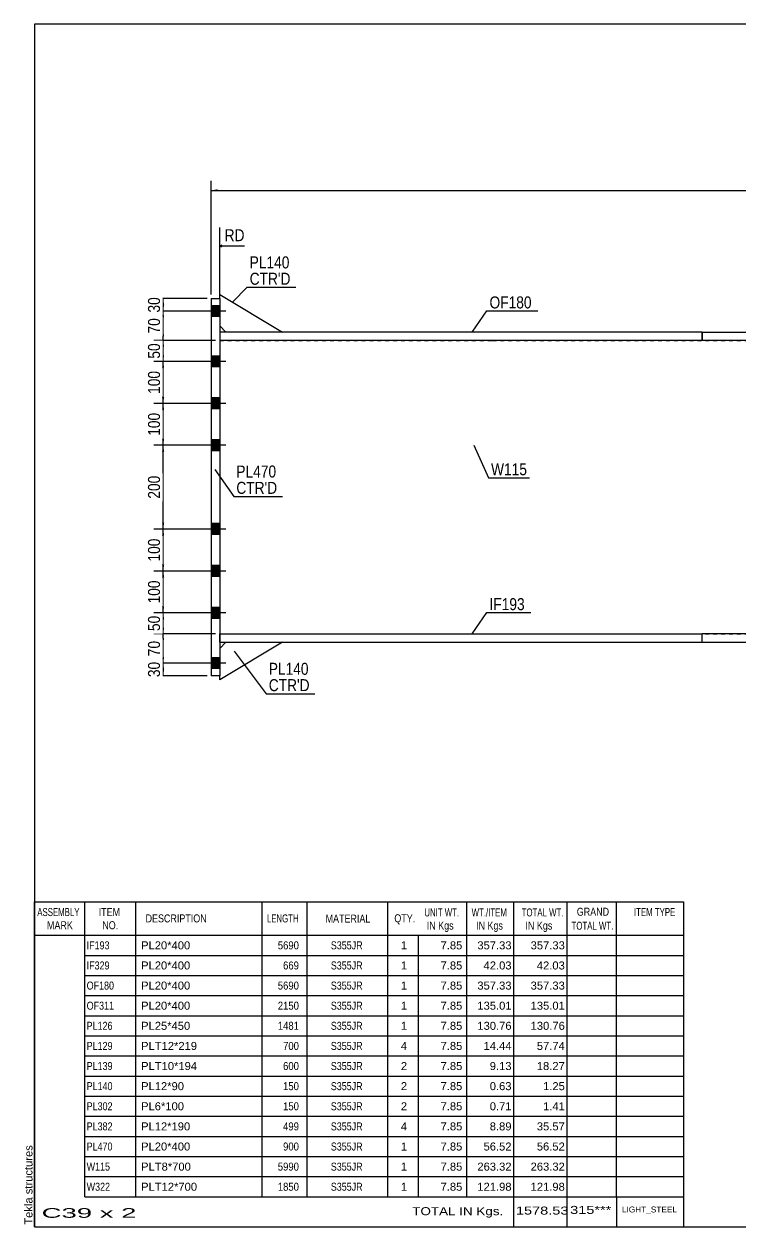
# Model space of a CAD drawing. Header units: millimetres. Extents: x -346 to 66, y -142 to 146.
# Drawn here: x -346.2 to -175.1, y -141.5 to 145.5 of the extents above; entities that cross this region are included whole.
import ezdxf

# ---------------------------------------------------------------- set-up
doc = ezdxf.new("R2010")
doc.units = ezdxf.units.MM
doc.linetypes.add('DXK_LINE_DOT1', pattern=[1.8814, 0.9407, -0.9407])
doc.styles.add('Arial', font='ARIAL.TTF', dxfattribs={"height": 0.2})
doc.styles.add('Arial Narrow', font='ARIALN.TTF', dxfattribs={"height": 0.2})

# ---------------------------------------------------------------- blocks, each defined once
blk = doc.blocks.new('Unknown-622253634-1209')
at = {"color": 5, "linetype": 'Continuous'}
for p, q in [((66.33, 145.51), (-343.67, 145.51)), ((-343.67, 145.51), (-343.67, -141.49)), ((66.33, -141.49), (66.33, 145.51)), ((-343.67, -141.49), (66.33, -141.49))]:
    blk.add_line(p, q, dxfattribs=at)
at = {"color": 174, "linetype": 'Continuous', "style": 'Arial'}
blk.add_text('Tekla structures', height=1.9102, rotation=90, dxfattribs=at).set_placement((-344.17, -140.99))
blk = doc.blocks.new('Part-622253634-1368 - 1230')
at = {"color": 2, "linetype": 'Continuous'}
for p, q in [((-301.5, 80), (-299.5, 80)), ((-301.5, 80), (-301.5, -10)), ((-299.5, 80), (-299.5, -10)), ((-299.5, -10), (-301.5, -10))]:
    blk.add_line(p, q, dxfattribs=at)
blk = doc.blocks.new('Bolt-622253634-1261 - 1230')
at = {"linetype": 'Continuous'}
for points in [[(-301.5, 78.3), (-301.5, 75.7), (-299.5, 75.7), (-299.5, 78.3)], [(-301.5, 78.3), (-301.5, 75.7), (-299.5, 75.7), (-299.5, 78.3)], [(-301.5, 66.3), (-301.5, 63.7), (-299.5, 63.7), (-299.5, 66.3)], [(-301.5, 66.3), (-301.5, 63.7), (-299.5, 63.7), (-299.5, 66.3)], [(-301.5, 56.3), (-301.5, 53.7), (-299.5, 53.7), (-299.5, 56.3)], [(-301.5, 56.3), (-301.5, 53.7), (-299.5, 53.7), (-299.5, 56.3)], [(-301.5, 46.3), (-301.5, 43.7), (-299.5, 43.7), (-299.5, 46.3)], [(-301.5, 46.3), (-301.5, 43.7), (-299.5, 43.7), (-299.5, 46.3)], [(-301.5, 26.3), (-301.5, 23.7), (-299.5, 23.7), (-299.5, 26.3)], [(-301.5, 26.3), (-301.5, 23.7), (-299.5, 23.7), (-299.5, 26.3)], [(-301.5, 16.3), (-301.5, 13.7), (-299.5, 13.7), (-299.5, 16.3)], [(-301.5, 16.3), (-301.5, 13.7), (-299.5, 13.7), (-299.5, 16.3)], [(-301.5, 6.3), (-301.5, 3.7), (-299.5, 3.7), (-299.5, 6.3)], [(-301.5, 6.3), (-301.5, 3.7), (-299.5, 3.7), (-299.5, 6.3)], [(-301.5, -5.7), (-301.5, -8.3), (-299.5, -8.3), (-299.5, -5.7)], [(-301.5, -5.7), (-301.5, -8.3), (-299.5, -8.3), (-299.5, -5.7)]]:
    blk.add_hatch(color=3, dxfattribs=at).paths.add_polyline_path(points)
at = {"color": 3, "linetype": 'Continuous'}
for p, q in [((-299.5, 78.3), (-301.5, 78.3)), ((-299.5, 78.3), (-301.5, 78.3)), ((-298, 77), (-307, 77)), ((-298, 77), (-307, 77)), ((-299.5, 75.7), (-301.5, 75.7)), ((-299.5, 75.7), (-301.5, 75.7)), ((-299.5, 66.3), (-301.5, 66.3)), ((-299.5, 66.3), (-301.5, 66.3)), ((-298, 65), (-307, 65)), ((-298, 65), (-307, 65)), ((-299.5, 63.7), (-301.5, 63.7)), ((-299.5, 63.7), (-301.5, 63.7)), ((-298, 55), (-307, 55)), ((-298, 55), (-307, 55)), ((-299.5, 56.3), (-301.5, 56.3)), ((-299.5, 56.3), (-301.5, 56.3)), ((-299.5, 53.7), (-301.5, 53.7)), ((-299.5, 53.7), (-301.5, 53.7)), ((-299.5, 46.3), (-301.5, 46.3)), ((-299.5, 46.3), (-301.5, 46.3)), ((-298, 45), (-307, 45)), ((-298, 45), (-307, 45)), ((-299.5, 43.7), (-301.5, 43.7)), ((-299.5, 43.7), (-301.5, 43.7)), ((-299.5, 26.3), (-301.5, 26.3)), ((-299.5, 26.3), (-301.5, 26.3)), ((-298, 25), (-307, 25)), ((-298, 25), (-307, 25)), ((-299.5, 23.7), (-301.5, 23.7)), ((-299.5, 23.7), (-301.5, 23.7)), ((-298, 15), (-307, 15)), ((-298, 15), (-307, 15)), ((-299.5, 16.3), (-301.5, 16.3)), ((-299.5, 16.3), (-301.5, 16.3)), ((-299.5, 13.7), (-301.5, 13.7)), ((-299.5, 13.7), (-301.5, 13.7)), ((-299.5, 6.3), (-301.5, 6.3)), ((-299.5, 6.3), (-301.5, 6.3)), ((-298, 5), (-307, 5)), ((-298, 5), (-307, 5)), ((-299.5, 3.7), (-301.5, 3.7)), ((-299.5, 3.7), (-301.5, 3.7)), ((-299.5, -5.7), (-301.5, -5.7)), ((-299.5, -5.7), (-301.5, -5.7)), ((-298, -7), (-307, -7)), ((-298, -7), (-307, -7)), ((-299.5, -8.3), (-301.5, -8.3)), ((-299.5, -8.3), (-301.5, -8.3))]:
    blk.add_line(p, q, dxfattribs=at)
blk = doc.blocks.new('Part-622253634-1334 - 1230')
at = {"color": 2, "linetype": 'Continuous'}
for p, q in [((-299.5, 80), (-299.5, 81)), ((-299.5, 81), (-284.5, 72)), ((-299.5, 73.5), (-298, 72))]:
    blk.add_line(p, q, dxfattribs=at)
at = {"color": 7, "linetype": 'DXK_LINE_DOT1'}
for p, q in [((-299.5, 80), (-299.5, 73.5)), ((-284.5, 72), (-298, 72))]:
    blk.add_line(p, q, dxfattribs=at)
blk = doc.blocks.new('Part-622253634-1281 - 1230')
at = {"color": 7, "linetype": 'DXK_LINE_DOT1'}
for p, q in [((-299.5, 70), (-299.5, 0)), ((-299.5, 70), (-234.5, 70)), ((-234.4, 70), (-154.4, 70)), ((-154.4, 70), (-154.4, 0)), ((-299.5, 0), (-234.5, 0)), ((-234.4, 0), (-154.4, 0))]:
    blk.add_line(p, q, dxfattribs=at)
blk = doc.blocks.new('Part-622253634-1339 - 1230')
at = {"color": 2, "linetype": 'Continuous'}
for p, q in [((-284.5, -2), (-299.5, -11)), ((-298, -2), (-299.5, -3.5)), ((-299.5, -11), (-299.5, -10))]:
    blk.add_line(p, q, dxfattribs=at)
at = {"color": 7, "linetype": 'DXK_LINE_DOT1'}
for p, q in [((-298, -2), (-284.5, -2)), ((-299.5, -3.5), (-299.5, -10))]:
    blk.add_line(p, q, dxfattribs=at)
blk = doc.blocks.new('Part-622253634-1548 - 1230')
at = {"color": 2, "linetype": 'Continuous'}
for p, q in [((-117.48, 0), (-184.4, 0)), ((-184.4, -2), (-184.4, 0)), ((-184.4, -2), (-117.48, -2))]:
    blk.add_line(p, q, dxfattribs=at)
at = {"color": 7, "linetype": 'DXK_LINE_DOT1'}
blk.add_line((-117.48, -2), (-117.48, 0), dxfattribs=at)
blk = doc.blocks.new('Part-622253634-1570 - 1230')
at = {"color": 2, "linetype": 'Continuous'}
for p, q in [((-299.5, -2), (-299.5, 0)), ((-299.5, 0), (-234.5, 0)), ((-299.5, -2), (-234.5, -2)), ((-234.4, 0), (-184.4, 0)), ((-234.4, -2), (-184.4, -2)), ((-184.4, -2), (-184.4, 0))]:
    blk.add_line(p, q, dxfattribs=at)
blk = doc.blocks.new('Part-622253634-1614 - 1230')
at = {"color": 2, "linetype": 'Continuous'}
for p, q in [((-184.4, 72), (-184.4, 70)), ((-184.4, 72), (30.58, 72)), ((30.58, 72), (30.58, 70)), ((-103.34, 70), (-184.4, 70)), ((19.38, 70), (-102.14, 70)), ((30.58, 70), (20.58, 70))]:
    blk.add_line(p, q, dxfattribs=at)
blk = doc.blocks.new('Part-622253634-1636 - 1230')
at = {"color": 2, "linetype": 'Continuous'}
for p, q in [((-299.5, 72), (-299.5, 70)), ((-234.5, 72), (-299.5, 72)), ((-184.4, 72), (-234.4, 72)), ((-184.4, 70), (-184.4, 72)), ((-234.5, 70), (-299.5, 70)), ((-184.4, 70), (-234.4, 70))]:
    blk.add_line(p, q, dxfattribs=at)
blk = doc.blocks.new('StraightDimension-622253634-5295 - 1230')
at = {"linetype": 'Continuous'}
for points in [[(-313.24, 23.5), (-312.99, 25), (-312.74, 23.5)], [(-312.74, 16.5), (-312.99, 15), (-313.24, 16.5)]]:
    blk.add_hatch(color=7, dxfattribs=at).paths.add_polyline_path(points)
at = {"color": 7, "linetype": 'Continuous'}
for p, q in [((-304.5, 25), (-315.24, 25)), ((-312.99, 15), (-312.99, 25)), ((-304.5, 15), (-315.24, 15))]:
    blk.add_line(p, q, dxfattribs=at)
at = {"color": 0}
blk.add_wipeout([(-313.14, 23.34), (-317.34, 23.34), (-317.34, 16.66), (-313.14, 16.66)], dxfattribs=at)
at = {"color": 3, "style": 'Arial Narrow'}
blk.add_text('100', height=2.863, rotation=90.0002, dxfattribs=at).set_placement((-313.74, 17.26))
blk = doc.blocks.new('StraightDimension-622253634-5293 - 1230')
at = {"linetype": 'Continuous'}
for points in [[(-313.24, 53.5), (-312.99, 55), (-312.74, 53.5)], [(-312.74, 46.5), (-312.99, 45), (-313.24, 46.5)]]:
    blk.add_hatch(color=7, dxfattribs=at).paths.add_polyline_path(points)
at = {"color": 7, "linetype": 'Continuous'}
for p, q in [((-304.5, 55), (-315.24, 55)), ((-312.99, 45), (-312.99, 55)), ((-304.5, 45), (-315.24, 45))]:
    blk.add_line(p, q, dxfattribs=at)
at = {"color": 0}
blk.add_wipeout([(-313.14, 53.34), (-317.34, 53.34), (-317.34, 46.66), (-313.14, 46.66)], dxfattribs=at)
at = {"color": 3, "style": 'Arial Narrow'}
blk.add_text('100', height=2.863, rotation=90.0002, dxfattribs=at).set_placement((-313.74, 47.26))
blk = doc.blocks.new('StraightDimension-622253634-5290 - 1230')
at = {"linetype": 'Continuous'}
for points in [[(-313.24, 75.5), (-312.99, 77), (-312.74, 75.5)], [(-312.74, 71.5), (-312.99, 70), (-313.24, 71.5)]]:
    blk.add_hatch(color=7, dxfattribs=at).paths.add_polyline_path(points)
at = {"color": 7, "linetype": 'Continuous'}
for p, q in [((-304.21, 77), (-315.24, 77)), ((-312.99, 70), (-312.99, 77)), ((-300.5, 70), (-315.24, 70))]:
    blk.add_line(p, q, dxfattribs=at)
at = {"color": 0}
blk.add_wipeout([(-313.14, 75.93), (-317.34, 75.93), (-317.34, 71.07), (-313.14, 71.07)], dxfattribs=at)
at = {"color": 3, "style": 'Arial Narrow'}
blk.add_text('70', height=2.863, rotation=90.0002, dxfattribs=at).set_placement((-313.74, 71.67))
blk = doc.blocks.new('StraightDimension-622253634-5294 - 1230')
at = {"linetype": 'Continuous'}
for points in [[(-313.24, 43.5), (-312.99, 45), (-312.74, 43.5)], [(-312.74, 26.5), (-312.99, 25), (-313.24, 26.5)]]:
    blk.add_hatch(color=7, dxfattribs=at).paths.add_polyline_path(points)
at = {"color": 7, "linetype": 'Continuous'}
for p, q in [((-304.5, 45), (-315.24, 45)), ((-312.99, 25), (-312.99, 45)), ((-304.5, 25), (-315.24, 25))]:
    blk.add_line(p, q, dxfattribs=at)
at = {"color": 0}
blk.add_wipeout([(-313.14, 38.34), (-317.34, 38.34), (-317.34, 31.66), (-313.14, 31.66)], dxfattribs=at)
at = {"color": 3, "style": 'Arial Narrow'}
blk.add_text('200', height=2.863, rotation=90.0002, dxfattribs=at).set_placement((-313.74, 32.26))
blk = doc.blocks.new('StraightDimension-622253634-5298 - 1230')
at = {"linetype": 'Continuous'}
for points in [[(-313.24, -1.5), (-312.99, 0), (-312.74, -1.5)], [(-312.74, -5.5), (-312.99, -7), (-313.24, -5.5)]]:
    blk.add_hatch(color=7, dxfattribs=at).paths.add_polyline_path(points)
at = {"color": 7, "linetype": 'Continuous'}
for p, q in [((-300.5, 0), (-315.24, 0)), ((-312.99, -7), (-312.99, 0)), ((-304.22, -7), (-315.24, -7))]:
    blk.add_line(p, q, dxfattribs=at)
at = {"color": 0}
blk.add_wipeout([(-313.14, -1.07), (-317.34, -1.07), (-317.34, -5.93), (-313.14, -5.93)], dxfattribs=at)
at = {"color": 3, "style": 'Arial Narrow'}
blk.add_text('70', height=2.863, rotation=90.0002, dxfattribs=at).set_placement((-313.74, -5.33))
blk = doc.blocks.new('StraightDimension-622253634-5289 - 1230')
at = {"linetype": 'Continuous'}
for points in [[(-313.24, 78.5), (-312.99, 80), (-312.74, 78.5)], [(-312.74, 78.5), (-312.99, 77), (-313.24, 78.5)]]:
    blk.add_hatch(color=7, dxfattribs=at).paths.add_polyline_path(points)
at = {"color": 7, "linetype": 'Continuous'}
for p, q in [((-302.5, 80), (-315.24, 80)), ((-312.99, 77), (-312.99, 80)), ((-304.21, 77), (-315.24, 77))]:
    blk.add_line(p, q, dxfattribs=at)
at = {"color": 0}
blk.add_wipeout([(-313.14, 80.93), (-317.34, 80.93), (-317.34, 76.07), (-313.14, 76.07)], dxfattribs=at)
at = {"color": 3, "style": 'Arial Narrow'}
blk.add_text('30', height=2.863, rotation=90.0002, dxfattribs=at).set_placement((-313.74, 76.67))
blk = doc.blocks.new('StraightDimension-622253634-1864 - 1230')
at = {"linetype": 'Continuous'}
for points in [[(-300, 105.58), (-301.5, 105.83), (-300, 106.08)], [(29.24, 106.08), (30.74, 105.83), (29.24, 105.58)]]:
    blk.add_hatch(color=7, dxfattribs=at).paths.add_polyline_path(points)
at = {"color": 7, "linetype": 'Continuous'}
for p, q in [((-301.5, 81), (-301.5, 108.08)), ((30.74, 73), (30.74, 108.08)), ((-301.5, 105.83), (30.74, 105.83))]:
    blk.add_line(p, q, dxfattribs=at)
at = {"color": 0}
blk.add_wipeout([(-131.12, 105.98), (-131.12, 110.18), (-139.63, 110.18), (-139.63, 105.98)], dxfattribs=at)
at = {"color": 3, "style": 'Arial Narrow'}
blk.add_text('7861', height=2.863, dxfattribs=at).set_placement((-139.03, 106.58))
blk = doc.blocks.new('StraightDimension-622253634-5291 - 1230')
at = {"linetype": 'Continuous'}
for points in [[(-313.24, 68.5), (-312.99, 70), (-312.74, 68.5)], [(-312.74, 66.5), (-312.99, 65), (-313.24, 66.5)]]:
    blk.add_hatch(color=7, dxfattribs=at).paths.add_polyline_path(points)
at = {"color": 7, "linetype": 'Continuous'}
for p, q in [((-300.5, 70), (-315.24, 70)), ((-312.99, 65), (-312.99, 70)), ((-306.25, 65), (-315.24, 65))]:
    blk.add_line(p, q, dxfattribs=at)
at = {"color": 0}
blk.add_wipeout([(-313.14, 69.93), (-317.34, 69.93), (-317.34, 65.07), (-313.14, 65.07)], dxfattribs=at)
at = {"color": 3, "style": 'Arial Narrow'}
blk.add_text('50', height=2.863, rotation=90.0002, dxfattribs=at).set_placement((-313.74, 65.67))
blk = doc.blocks.new('StraightDimension-622253634-5292 - 1230')
at = {"linetype": 'Continuous'}
for points in [[(-313.24, 63.5), (-312.99, 65), (-312.74, 63.5)], [(-312.74, 56.5), (-312.99, 55), (-313.24, 56.5)]]:
    blk.add_hatch(color=7, dxfattribs=at).paths.add_polyline_path(points)
at = {"color": 7, "linetype": 'Continuous'}
for p, q in [((-306.25, 65), (-315.24, 65)), ((-312.99, 55), (-312.99, 65)), ((-304.5, 55), (-315.24, 55))]:
    blk.add_line(p, q, dxfattribs=at)
at = {"color": 0}
blk.add_wipeout([(-313.14, 63.34), (-317.34, 63.34), (-317.34, 56.66), (-313.14, 56.66)], dxfattribs=at)
at = {"color": 3, "style": 'Arial Narrow'}
blk.add_text('100', height=2.863, rotation=90.0002, dxfattribs=at).set_placement((-313.74, 57.26))
blk = doc.blocks.new('StraightDimension-622253634-5296 - 1230')
at = {"linetype": 'Continuous'}
for points in [[(-313.24, 13.5), (-312.99, 15), (-312.74, 13.5)], [(-312.74, 6.5), (-312.99, 5), (-313.24, 6.5)]]:
    blk.add_hatch(color=7, dxfattribs=at).paths.add_polyline_path(points)
at = {"color": 7, "linetype": 'Continuous'}
for p, q in [((-304.5, 15), (-315.24, 15)), ((-312.99, 5), (-312.99, 15)), ((-304.5, 5), (-315.24, 5))]:
    blk.add_line(p, q, dxfattribs=at)
at = {"color": 0}
blk.add_wipeout([(-313.14, 13.34), (-317.34, 13.34), (-317.34, 6.66), (-313.14, 6.66)], dxfattribs=at)
at = {"color": 3, "style": 'Arial Narrow'}
blk.add_text('100', height=2.863, rotation=90.0002, dxfattribs=at).set_placement((-313.74, 7.26))
blk = doc.blocks.new('StraightDimension-622253634-5297 - 1230')
at = {"linetype": 'Continuous'}
for points in [[(-313.24, 3.5), (-312.99, 5), (-312.74, 3.5)], [(-312.74, 1.5), (-312.99, 0), (-313.24, 1.5)]]:
    blk.add_hatch(color=7, dxfattribs=at).paths.add_polyline_path(points)
at = {"color": 7, "linetype": 'Continuous'}
for p, q in [((-304.5, 5), (-315.24, 5)), ((-312.99, 0), (-312.99, 5)), ((-300.5, 0), (-315.24, 0))]:
    blk.add_line(p, q, dxfattribs=at)
at = {"color": 0}
blk.add_wipeout([(-313.14, 4.93), (-317.34, 4.93), (-317.34, 0.07), (-313.14, 0.07)], dxfattribs=at)
at = {"color": 3, "style": 'Arial Narrow'}
blk.add_text('50', height=2.863, rotation=90.0002, dxfattribs=at).set_placement((-313.74, 0.67))
blk = doc.blocks.new('StraightDimension-622253634-5299 - 1230')
at = {"linetype": 'Continuous'}
for points in [[(-313.24, -8.5), (-312.99, -7), (-312.74, -8.5)], [(-312.74, -8.5), (-312.99, -10), (-313.24, -8.5)]]:
    blk.add_hatch(color=7, dxfattribs=at).paths.add_polyline_path(points)
at = {"color": 7, "linetype": 'Continuous'}
for p, q in [((-304.22, -7), (-315.24, -7)), ((-312.99, -10), (-312.99, -7)), ((-302.5, -10), (-315.24, -10))]:
    blk.add_line(p, q, dxfattribs=at)
at = {"color": 0}
blk.add_wipeout([(-313.14, -6.07), (-317.34, -6.07), (-317.34, -10.93), (-313.14, -10.93)], dxfattribs=at)
at = {"color": 3, "style": 'Arial Narrow'}
blk.add_text('30', height=2.863, rotation=90.0002, dxfattribs=at).set_placement((-313.74, -10.33))
blk = doc.blocks.new('StraightDimension-622253634-6795 - 1230')
at = {"linetype": 'Continuous'}
blk.add_hatch(color=7, dxfattribs=at).paths.add_polyline_path([(-118.98, 92), (-117.48, 91.75), (-118.98, 91.5)])
at = {"color": 7, "linetype": 'Continuous'}
for p, q in [((-117.48, 1), (-117.48, 96.25)), ((-127.54, 91.75), (-117.48, 91.75))]:
    blk.add_line(p, q, dxfattribs=at)
at = {"color": 0, "linetype": 'Continuous'}
blk.add_wipeout([(-292.97, 93.1), (-292.97, 97.3), (-298.91, 97.3), (-298.91, 93.1)], dxfattribs=at)
at = {"color": 7, "linetype": 'Continuous'}
for p, q in [((-299.5, 81), (-299.5, 97)), ((-299, 92.75), (-299.5, 92.5)), ((-299, 92.25), (-299.5, 92.5)), ((-293.57, 92.5), (-299.5, 92.5))]:
    blk.add_line(p, q, dxfattribs=at)
at = {"color": 3, "linetype": 'Continuous', "style": 'Arial Narrow'}
blk.add_text('RD', height=2.863, dxfattribs=at).set_placement((-298.31, 93.7))
at = {"color": 0}
blk.add_wipeout([(-118.25, 92.65), (-118.25, 96.85), (-126.76, 96.85), (-126.76, 92.65)], dxfattribs=at)
at = {"color": 3, "style": 'Arial Narrow'}
blk.add_text('6359', height=2.863, dxfattribs=at).set_placement((-126.16, 93.25))
blk = doc.blocks.new('CBS_BOM-622253634-8292')
at = {"color": 7, "linetype": 'Continuous'}
for p, q in [((-343.7, -71.92), (-343.7, -63.92)), ((-343.7, -63.92), (-188.78, -63.92)), ((-331.7, -71.92), (-331.7, -63.92)), ((-319.51, -71.92), (-319.51, -63.92)), ((-289.34, -71.92), (-289.34, -63.92)), ((-278.66, -71.92), (-278.66, -63.92)), ((-259.35, -71.92), (-259.35, -63.92)), ((-240.55, -71.92), (-240.55, -63.92)), ((-229.33, -71.92), (-229.33, -63.92)), ((-216.55, -71.92), (-216.55, -63.92)), ((-204.8, -71.92), (-204.8, -63.92)), ((-188.78, -63.93), (-188.78, -71.91)), ((-343.7, -71.92), (-188.78, -71.92)), ((-343.7, -76.72), (-343.7, -71.92)), ((-331.7, -76.72), (-331.7, -71.92)), ((-319.51, -76.72), (-319.51, -71.92)), ((-289.34, -76.72), (-289.34, -71.92)), ((-278.66, -76.72), (-278.66, -71.92)), ((-259.35, -76.72), (-259.35, -71.92)), ((-252.08, -76.72), (-252.08, -71.92)), ((-240.55, -76.72), (-240.55, -71.92)), ((-229.33, -76.72), (-229.33, -71.92)), ((-216.55, -76.72), (-216.55, -71.92)), ((-204.78, -76.72), (-204.78, -71.92)), ((-188.78, -71.92), (-188.78, -76.72)), ((-343.7, -81.52), (-343.7, -76.72)), ((-331.7, -76.72), (-188.78, -76.72)), ((-331.7, -81.52), (-331.7, -76.72)), ((-319.51, -81.52), (-319.51, -76.72)), ((-289.34, -81.52), (-289.34, -76.72)), ((-278.66, -81.52), (-278.66, -76.72)), ((-259.35, -81.52), (-259.35, -76.72)), ((-252.08, -81.52), (-252.08, -76.72)), ((-240.55, -81.52), (-240.55, -76.72)), ((-229.33, -81.52), (-229.33, -76.72)), ((-216.55, -81.52), (-216.55, -76.72)), ((-204.78, -81.52), (-204.78, -76.72)), ((-188.78, -76.72), (-188.78, -81.52)), ((-343.7, -86.32), (-343.7, -81.52)), ((-331.7, -81.52), (-188.78, -81.52)), ((-331.7, -86.32), (-331.7, -81.52)), ((-319.51, -86.32), (-319.51, -81.52)), ((-289.34, -86.32), (-289.34, -81.52)), ((-278.66, -86.32), (-278.66, -81.52)), ((-259.35, -86.32), (-259.35, -81.52)), ((-252.08, -86.32), (-252.08, -81.52)), ((-240.55, -86.32), (-240.55, -81.52)), ((-229.33, -86.32), (-229.33, -81.52)), ((-216.55, -86.32), (-216.55, -81.52)), ((-204.78, -86.32), (-204.78, -81.52)), ((-188.78, -81.52), (-188.78, -86.32)), ((-343.7, -91.12), (-343.7, -86.32)), ((-331.7, -86.32), (-188.78, -86.32)), ((-331.7, -91.12), (-331.7, -86.32)), ((-319.51, -91.12), (-319.51, -86.32)), ((-289.34, -91.12), (-289.34, -86.32)), ((-278.66, -91.12), (-278.66, -86.32)), ((-259.35, -91.12), (-259.35, -86.32)), ((-252.08, -91.12), (-252.08, -86.32)), ((-240.55, -91.12), (-240.55, -86.32)), ((-229.33, -91.12), (-229.33, -86.32)), ((-216.55, -91.12), (-216.55, -86.32)), ((-204.78, -91.12), (-204.78, -86.32)), ((-188.78, -86.32), (-188.78, -91.12)), ((-343.7, -95.92), (-343.7, -91.12)), ((-331.7, -91.12), (-188.78, -91.12)), ((-331.7, -95.92), (-331.7, -91.12)), ((-319.51, -95.92), (-319.51, -91.12)), ((-289.34, -95.92), (-289.34, -91.12)), ((-278.66, -95.92), (-278.66, -91.12)), ((-259.35, -95.92), (-259.35, -91.12)), ((-252.08, -95.92), (-252.08, -91.12)), ((-240.55, -95.92), (-240.55, -91.12)), ((-229.33, -95.92), (-229.33, -91.12)), ((-216.55, -95.92), (-216.55, -91.12)), ((-204.78, -95.92), (-204.78, -91.12)), ((-188.78, -91.12), (-188.78, -95.92)), ((-343.7, -100.72), (-343.7, -95.92)), ((-331.7, -95.92), (-188.78, -95.92)), ((-331.7, -100.72), (-331.7, -95.92)), ((-319.51, -100.72), (-319.51, -95.92)), ((-289.34, -100.72), (-289.34, -95.92)), ((-278.66, -100.72), (-278.66, -95.92)), ((-259.35, -100.72), (-259.35, -95.92)), ((-252.08, -100.72), (-252.08, -95.92)), ((-240.55, -100.72), (-240.55, -95.92)), ((-229.33, -100.72), (-229.33, -95.92)), ((-216.55, -100.72), (-216.55, -95.92)), ((-204.78, -100.72), (-204.78, -95.92)), ((-188.78, -95.92), (-188.78, -100.72)), ((-343.7, -105.52), (-343.7, -100.72)), ((-331.7, -100.72), (-188.78, -100.72)), ((-331.7, -105.52), (-331.7, -100.72)), ((-319.51, -105.52), (-319.51, -100.72)), ((-289.34, -105.52), (-289.34, -100.72)), ((-278.66, -105.52), (-278.66, -100.72)), ((-259.35, -105.52), (-259.35, -100.72)), ((-252.08, -105.52), (-252.08, -100.72)), ((-240.55, -105.52), (-240.55, -100.72)), ((-229.33, -105.52), (-229.33, -100.72)), ((-216.55, -105.52), (-216.55, -100.72)), ((-204.78, -105.52), (-204.78, -100.72)), ((-188.78, -100.72), (-188.78, -105.52)), ((-343.7, -110.32), (-343.7, -105.52)), ((-331.7, -105.52), (-188.78, -105.52)), ((-331.7, -110.32), (-331.7, -105.52)), ((-319.51, -110.32), (-319.51, -105.52)), ((-289.34, -110.32), (-289.34, -105.52)), ((-278.66, -110.32), (-278.66, -105.52)), ((-259.35, -110.32), (-259.35, -105.52)), ((-252.08, -110.32), (-252.08, -105.52)), ((-240.55, -110.32), (-240.55, -105.52)), ((-229.33, -110.32), (-229.33, -105.52)), ((-216.55, -110.32), (-216.55, -105.52)), ((-204.78, -110.32), (-204.78, -105.52)), ((-188.78, -105.52), (-188.78, -110.32)), ((-343.7, -115.12), (-343.7, -110.32)), ((-331.7, -110.32), (-188.78, -110.32)), ((-331.7, -115.12), (-331.7, -110.32)), ((-319.51, -115.12), (-319.51, -110.32)), ((-289.34, -115.12), (-289.34, -110.32)), ((-278.66, -115.12), (-278.66, -110.32)), ((-259.35, -115.12), (-259.35, -110.32)), ((-252.08, -115.12), (-252.08, -110.32)), ((-240.55, -115.12), (-240.55, -110.32)), ((-229.33, -115.12), (-229.33, -110.32)), ((-216.55, -115.12), (-216.55, -110.32)), ((-204.78, -115.12), (-204.78, -110.32)), ((-188.78, -110.32), (-188.78, -115.12)), ((-343.7, -119.92), (-343.7, -115.12)), ((-331.7, -115.12), (-188.78, -115.12)), ((-331.7, -119.92), (-331.7, -115.12)), ((-319.51, -119.92), (-319.51, -115.12)), ((-289.34, -119.92), (-289.34, -115.12)), ((-278.66, -119.92), (-278.66, -115.12)), ((-259.35, -119.92), (-259.35, -115.12)), ((-252.08, -119.92), (-252.08, -115.12)), ((-240.55, -119.92), (-240.55, -115.12)), ((-229.33, -119.92), (-229.33, -115.12)), ((-216.55, -119.92), (-216.55, -115.12)), ((-204.78, -119.92), (-204.78, -115.12)), ((-188.78, -115.12), (-188.78, -119.92)), ((-343.7, -124.72), (-343.7, -119.92)), ((-331.7, -119.92), (-188.78, -119.92)), ((-331.7, -124.72), (-331.7, -119.92)), ((-319.51, -124.72), (-319.51, -119.92)), ((-289.34, -124.72), (-289.34, -119.92)), ((-278.66, -124.72), (-278.66, -119.92)), ((-259.35, -124.72), (-259.35, -119.92)), ((-252.08, -124.72), (-252.08, -119.92)), ((-240.55, -124.72), (-240.55, -119.92)), ((-229.33, -124.72), (-229.33, -119.92)), ((-216.55, -124.72), (-216.55, -119.92)), ((-204.78, -124.72), (-204.78, -119.92)), ((-188.78, -119.92), (-188.78, -124.72)), ((-343.7, -129.52), (-343.7, -124.72)), ((-331.7, -124.72), (-188.78, -124.72)), ((-331.7, -129.52), (-331.7, -124.72)), ((-319.51, -129.52), (-319.51, -124.72)), ((-289.34, -129.52), (-289.34, -124.72)), ((-278.66, -129.52), (-278.66, -124.72)), ((-259.35, -129.52), (-259.35, -124.72)), ((-252.08, -129.52), (-252.08, -124.72)), ((-240.55, -129.52), (-240.55, -124.72)), ((-229.33, -129.52), (-229.33, -124.72)), ((-216.55, -129.52), (-216.55, -124.72)), ((-204.78, -129.52), (-204.78, -124.72)), ((-188.78, -124.72), (-188.78, -129.52)), ((-343.7, -134.32), (-343.7, -129.52)), ((-331.7, -129.52), (-188.78, -129.52)), ((-331.7, -134.32), (-331.7, -129.52)), ((-319.51, -134.32), (-319.51, -129.52)), ((-289.34, -134.32), (-289.34, -129.52)), ((-278.66, -134.32), (-278.66, -129.52)), ((-259.35, -134.32), (-259.35, -129.52)), ((-252.08, -134.32), (-252.08, -129.52)), ((-240.55, -134.32), (-240.55, -129.52)), ((-229.33, -134.32), (-229.33, -129.52)), ((-216.55, -134.32), (-216.55, -129.52)), ((-204.78, -134.32), (-204.78, -129.52)), ((-188.78, -129.52), (-188.78, -134.32)), ((-343.7, -141.52), (-343.7, -134.34)), ((-331.7, -134.32), (-188.78, -134.32)), ((-229.33, -141.52), (-229.33, -134.34)), ((-216.55, -141.52), (-216.55, -134.34)), ((-204.74, -141.52), (-204.74, -134.34)), ((-188.78, -134.32), (-188.78, -141.52)), ((-343.7, -141.52), (-188.78, -141.52))]:
    blk.add_line(p, q, dxfattribs=at)
at = {"color": 3, "linetype": 'Continuous', "style": 'Arial'}
for s, height, width, p in [('ASSEMBLY', 1.91, 0.7, (-343.02, -67.34)), ('ITEM', 1.91, 0.8, (-328.37, -67.34)), ('UNIT WT.', 1.91, 0.7, (-250.66, -67.42)), ('WT./ITEM', 1.91, 0.7, (-239.37, -67.42)), ('TOTAL WT.', 1.91, 0.7, (-227.43, -67.42)), ('GRAND', 1.91, 0.8, (-214.28, -67.26)), ('ITEM TYPE', 1.91, 0.7, (-200.64, -67.34)), ('MARK', 1.91, 0.8, (-340.7, -70.48)), ('NO.', 1.91, 0.8, (-327.51, -70.48)), ('DESCRIPTION', 1.9102, 0.8, (-317.18, -68.85)), ('LENGTH', 1.91, 0.7, (-288.24, -68.85)), ('MATERIAL', 1.91, 0.8, (-274.22, -68.9)), ('QTY.', 1.91, 0.8, (-257.82, -68.82)), ('IN Kgs', 1.91, 0.8, (-250.08, -70.56)), ('IN Kgs', 1.91, 0.8, (-238.32, -70.56)), ('IN Kgs', 1.91, 0.8, (-226.53, -70.56)), ('TOTAL WT.', 1.91, 0.7, (-215.53, -70.6))]:
    blk.add_text(s, height=height, dxfattribs=dict(at, width=width)).set_placement(p)
at = {"color": 7, "linetype": 'Continuous', "style": 'Arial'}
for s, width, p in [('IF193', 0.8, (-331.24, -75.28)), ('5690', 0.85, (-285.63, -75.28)), ('S355JR', 0.8, (-272.98, -75.28)), ('IF329', 0.8, (-331.24, -80.08)), ('669', 0.85, (-284.37, -80.08)), ('S355JR', 0.8, (-272.98, -80.08)), ('OF180', 0.8, (-331.24, -84.88)), ('5690', 0.85, (-285.63, -84.88)), ('S355JR', 0.8, (-272.98, -84.88)), ('OF311', 0.8, (-331.24, -89.68)), ('2150', 0.85, (-285.63, -89.68)), ('S355JR', 0.8, (-272.98, -89.68)), ('PL126', 0.8, (-331.24, -94.48)), ('1481', 0.85, (-285.63, -94.48)), ('S355JR', 0.8, (-272.98, -94.48)), ('PL129', 0.8, (-331.24, -99.28)), ('700', 0.85, (-284.37, -99.28)), ('S355JR', 0.8, (-272.98, -99.28)), ('PL139', 0.8, (-331.24, -104.08)), ('600', 0.85, (-284.37, -104.08)), ('S355JR', 0.8, (-272.98, -104.08)), ('PL140', 0.8, (-331.24, -108.88)), ('150', 0.85, (-284.37, -108.88)), ('S355JR', 0.8, (-272.98, -108.88)), ('PL302', 0.8, (-331.24, -113.68)), ('150', 0.85, (-284.37, -113.68)), ('S355JR', 0.8, (-272.98, -113.68)), ('PL382', 0.8, (-331.24, -118.48)), ('499', 0.85, (-284.37, -118.48)), ('S355JR', 0.8, (-272.98, -118.48)), ('PL470', 0.8, (-331.24, -123.28)), ('900', 0.85, (-284.37, -123.28)), ('S355JR', 0.8, (-272.98, -123.28)), ('W115', 0.8, (-331.24, -128.08)), ('5990', 0.85, (-285.63, -128.08)), ('S355JR', 0.8, (-272.98, -128.08)), ('W322', 0.8, (-331.24, -132.88)), ('1850', 0.85, (-285.63, -132.88)), ('S355JR', 0.8, (-272.98, -132.88))]:
    blk.add_text(s, height=1.91, dxfattribs=dict(at, width=width)).set_placement(p)
for s, p in [('PL20*400', (-318.25, -75.28)), ('1', (-256.26, -75.28)), ('7.85', (-246.79, -75.28)), ('357.33', (-238.01, -75.28)), ('357.33', (-225.3, -75.28)), ('PL20*400', (-318.25, -80.08)), ('1', (-256.26, -80.08)), ('7.85', (-246.79, -80.08)), ('42.03', (-236.53, -80.08)), ('42.03', (-223.82, -80.08)), ('PL20*400', (-318.25, -84.88)), ('1', (-256.26, -84.88)), ('7.85', (-246.79, -84.88)), ('357.33', (-238.01, -84.88)), ('357.33', (-225.3, -84.88)), ('PL20*400', (-318.25, -89.68)), ('1', (-256.26, -89.68)), ('7.85', (-246.79, -89.68)), ('135.01', (-238.01, -89.68)), ('135.01', (-225.3, -89.68)), ('PL25*450', (-318.25, -94.48)), ('1', (-256.26, -94.48)), ('7.85', (-246.79, -94.48)), ('130.76', (-238.01, -94.48)), ('130.76', (-225.3, -94.48)), ('PLT12*219', (-318.25, -99.28)), ('4', (-256.26, -99.28)), ('7.85', (-246.79, -99.28)), ('14.44', (-236.53, -99.28)), ('57.74', (-223.82, -99.28)), ('PLT10*194', (-318.25, -104.08)), ('2', (-256.26, -104.08)), ('7.85', (-246.79, -104.08)), ('9.13', (-235.05, -104.08)), ('18.27', (-223.82, -104.08)), ('PL12*90', (-318.25, -108.88)), ('2', (-256.26, -108.88)), ('7.85', (-246.79, -108.88)), ('0.63', (-235.05, -108.88)), ('1.25', (-222.33, -108.88)), ('PL6*100', (-318.25, -113.68)), ('2', (-256.26, -113.68)), ('7.85', (-246.79, -113.68)), ('0.71', (-235.05, -113.68)), ('1.41', (-222.33, -113.68)), ('PL12*190', (-318.25, -118.48)), ('4', (-256.26, -118.48)), ('7.85', (-246.79, -118.48)), ('8.89', (-235.05, -118.48)), ('35.57', (-223.82, -118.48)), ('PL20*400', (-318.25, -123.28)), ('1', (-256.26, -123.28)), ('7.85', (-246.79, -123.28)), ('56.52', (-236.53, -123.28)), ('56.52', (-223.82, -123.28)), ('PLT8*700', (-318.25, -128.08)), ('1', (-256.26, -128.08)), ('7.85', (-246.79, -128.08)), ('263.32', (-238.01, -128.08)), ('263.32', (-225.3, -128.08)), ('PLT12*700', (-318.25, -132.88)), ('1', (-256.26, -132.88)), ('7.85', (-246.79, -132.88)), ('121.98', (-238.01, -132.88)), ('121.98', (-225.3, -132.88))]:
    blk.add_text(s, height=1.91, dxfattribs=at).set_placement(p)
at = {"color": 6, "linetype": 'Continuous', "style": 'Arial'}
for s, height, width, p in [('C39 x 2', 2.292, 2.05, (-341.98, -139.33)), ('TOTAL IN Kgs.', 1.9102, 1.2, (-253.54, -138.72)), ('1578.53', 1.91, 1.3, (-228.81, -138.57)), ('315***', 1.91, 1.3, (-215.87, -138.41))]:
    blk.add_text(s, height=height, dxfattribs=dict(at, width=width)).set_placement(p)
blk.add_text('LIGHT_STEEL', height=1.4135, dxfattribs=at).set_placement((-203.53, -138.06))
blk = doc.blocks.new('Mark-622253634-1335 - 1230')
at = {"color": 0}
blk.add_wipeout([(-278.27, -9.77), (-278.27, -6.77), (-287.78, -6.77), (-287.78, -9.77)], dxfattribs=at)
blk.add_wipeout([(-278.27, -9.77), (-278.27, -6.77), (-287.78, -6.77), (-287.78, -9.77)], dxfattribs=at)
blk.add_wipeout([(-278.02, -13.67), (-278.02, -10.67), (-287.78, -10.67), (-287.78, -13.67)], dxfattribs=at)
blk.add_wipeout([(-278.02, -13.67), (-278.02, -10.67), (-287.78, -10.67), (-287.78, -13.67)], dxfattribs=at)
at = {"color": 7, "linetype": 'Continuous'}
for p, q in [((-296.03, -4.09), (-288.38, -14.27)), ((-288.38, -14.27), (-276.77, -14.27))]:
    blk.add_line(p, q, dxfattribs=at)
at = {"color": 3, "style": 'Arial Narrow'}
blk.add_text('PL140', height=2.863, dxfattribs=at).set_placement((-287.78, -9.77))
at = {"color": 1, "style": 'Arial Narrow'}
blk.add_text("CTR'D", height=2.863, dxfattribs=at).set_placement((-287.78, -13.67))
blk = doc.blocks.new('Mark-622253634-1277 - 1230')
at = {"color": 0}
blk.add_wipeout([(-226.15, 37.85), (-226.15, 40.85), (-234.74, 40.85), (-234.74, 37.85)], dxfattribs=at)
blk.add_wipeout([(-226.15, 37.85), (-226.15, 40.85), (-234.74, 40.85), (-234.74, 37.85)], dxfattribs=at)
at = {"color": 7, "linetype": 'Continuous'}
for p, q in [((-238.87, 44.99), (-235.34, 37.25)), ((-235.34, 37.25), (-225.55, 37.25))]:
    blk.add_line(p, q, dxfattribs=at)
at = {"color": 3, "style": 'Arial Narrow'}
blk.add_text('W115', height=2.863, dxfattribs=at).set_placement((-234.74, 37.85))
blk = doc.blocks.new('Mark-622253634-1330 - 1230')
at = {"color": 0}
blk.add_wipeout([(-282.83, 87.21), (-282.83, 90.21), (-292.34, 90.21), (-292.34, 87.21)], dxfattribs=at)
blk.add_wipeout([(-282.83, 87.21), (-282.83, 90.21), (-292.34, 90.21), (-292.34, 87.21)], dxfattribs=at)
blk.add_wipeout([(-282.58, 83.31), (-282.58, 86.31), (-292.34, 86.31), (-292.34, 83.31)], dxfattribs=at)
blk.add_wipeout([(-282.58, 83.31), (-282.58, 86.31), (-292.34, 86.31), (-292.34, 83.31)], dxfattribs=at)
at = {"color": 7, "linetype": 'Continuous'}
for p, q in [((-296.47, 79.17), (-292.94, 82.71)), ((-292.94, 82.71), (-281.33, 82.71))]:
    blk.add_line(p, q, dxfattribs=at)
at = {"color": 3, "style": 'Arial Narrow'}
blk.add_text('PL140', height=2.863, dxfattribs=at).set_placement((-292.34, 87.21))
at = {"color": 1, "style": 'Arial Narrow'}
blk.add_text("CTR'D", height=2.863, dxfattribs=at).set_placement((-292.34, 83.31))
blk = doc.blocks.new('Mark-622253634-1364 - 1230')
at = {"color": 0}
blk.add_wipeout([(-286.01, 37.31), (-286.01, 40.31), (-295.52, 40.31), (-295.52, 37.31)], dxfattribs=at)
blk.add_wipeout([(-286.01, 37.31), (-286.01, 40.31), (-295.52, 40.31), (-295.52, 37.31)], dxfattribs=at)
blk.add_wipeout([(-285.76, 33.41), (-285.76, 36.41), (-295.52, 36.41), (-295.52, 33.41)], dxfattribs=at)
blk.add_wipeout([(-285.76, 33.41), (-285.76, 36.41), (-295.52, 36.41), (-295.52, 33.41)], dxfattribs=at)
at = {"color": 7, "linetype": 'Continuous'}
for p, q in [((-300.69, 39.19), (-296.12, 32.81)), ((-296.12, 32.81), (-284.51, 32.81))]:
    blk.add_line(p, q, dxfattribs=at)
at = {"color": 3, "style": 'Arial Narrow'}
blk.add_text('PL470', height=2.863, dxfattribs=at).set_placement((-295.52, 37.31))
at = {"color": 1, "style": 'Arial Narrow'}
blk.add_text("CTR'D", height=2.863, dxfattribs=at).set_placement((-295.52, 33.41))
blk = doc.blocks.new('Mark-622253634-1566 - 1230')
at = {"color": 0}
blk.add_wipeout([(-226.71, 5.66), (-226.71, 8.66), (-235.11, 8.66), (-235.11, 5.66)], dxfattribs=at)
blk.add_wipeout([(-226.71, 5.66), (-226.71, 8.66), (-235.11, 8.66), (-235.11, 5.66)], dxfattribs=at)
at = {"color": 7, "linetype": 'Continuous'}
for p, q in [((-239.25, 0), (-235.71, 5.06)), ((-235.71, 5.06), (-225.21, 5.06))]:
    blk.add_line(p, q, dxfattribs=at)
at = {"color": 3, "style": 'Arial Narrow'}
blk.add_text('IF193', height=2.863, dxfattribs=at).set_placement((-235.11, 5.66))
blk = doc.blocks.new('Mark-622253634-1632 - 1230')
at = {"color": 0}
blk.add_wipeout([(-225.06, 77.66), (-225.06, 80.66), (-235.11, 80.66), (-235.11, 77.66)], dxfattribs=at)
blk.add_wipeout([(-225.06, 77.66), (-225.06, 80.66), (-235.11, 80.66), (-235.11, 77.66)], dxfattribs=at)
at = {"color": 7, "linetype": 'Continuous'}
for p, q in [((-239.25, 72), (-235.71, 77.06)), ((-235.71, 77.06), (-223.56, 77.06))]:
    blk.add_line(p, q, dxfattribs=at)
at = {"color": 3, "style": 'Arial Narrow'}
blk.add_text('OF180', height=2.863, dxfattribs=at).set_placement((-235.11, 77.66))

msp = doc.modelspace()

# ---------------------------------------------------------------- block references
for name in ['Unknown-622253634-1209', 'Part-622253634-1334 - 1230', 'Bolt-622253634-1261 - 1230', 'Part-622253634-1368 - 1230', 'Part-622253634-1636 - 1230', 'Part-622253634-1614 - 1230', 'Part-622253634-1281 - 1230', 'Part-622253634-1570 - 1230', 'Part-622253634-1339 - 1230', 'Part-622253634-1548 - 1230', 'CBS_BOM-622253634-8292']:
    msp.add_blockref(name, (0, 0))

# ---------------------------------------------------------------- next in the draw order: block references
for name in ['StraightDimension-622253634-5290 - 1230', 'StraightDimension-622253634-5293 - 1230', 'StraightDimension-622253634-5295 - 1230', 'StraightDimension-622253634-5298 - 1230', 'Mark-622253634-1335 - 1230']:
    msp.add_blockref(name, (0, 0))

# ---------------------------------------------------------------- next in the draw order: block references
for name in ['StraightDimension-622253634-5289 - 1230', 'StraightDimension-622253634-5291 - 1230', 'StraightDimension-622253634-5294 - 1230', 'StraightDimension-622253634-5296 - 1230', 'StraightDimension-622253634-5299 - 1230']:
    msp.add_blockref(name, (0, 0))

# ---------------------------------------------------------------- next in the draw order: block references
for name in ['StraightDimension-622253634-1864 - 1230', 'StraightDimension-622253634-5292 - 1230', 'StraightDimension-622253634-5297 - 1230']:
    msp.add_blockref(name, (0, 0))

# ---------------------------------------------------------------- next in the draw order: block references
msp.add_blockref('StraightDimension-622253634-6795 - 1230', (0, 0))

# ---------------------------------------------------------------- next in the draw order: block references
for name in ['Mark-622253634-1330 - 1230', 'Mark-622253634-1632 - 1230', 'Mark-622253634-1277 - 1230', 'Mark-622253634-1364 - 1230', 'Mark-622253634-1566 - 1230']:
    msp.add_blockref(name, (0, 0))

doc.saveas('drawing.dxf')
